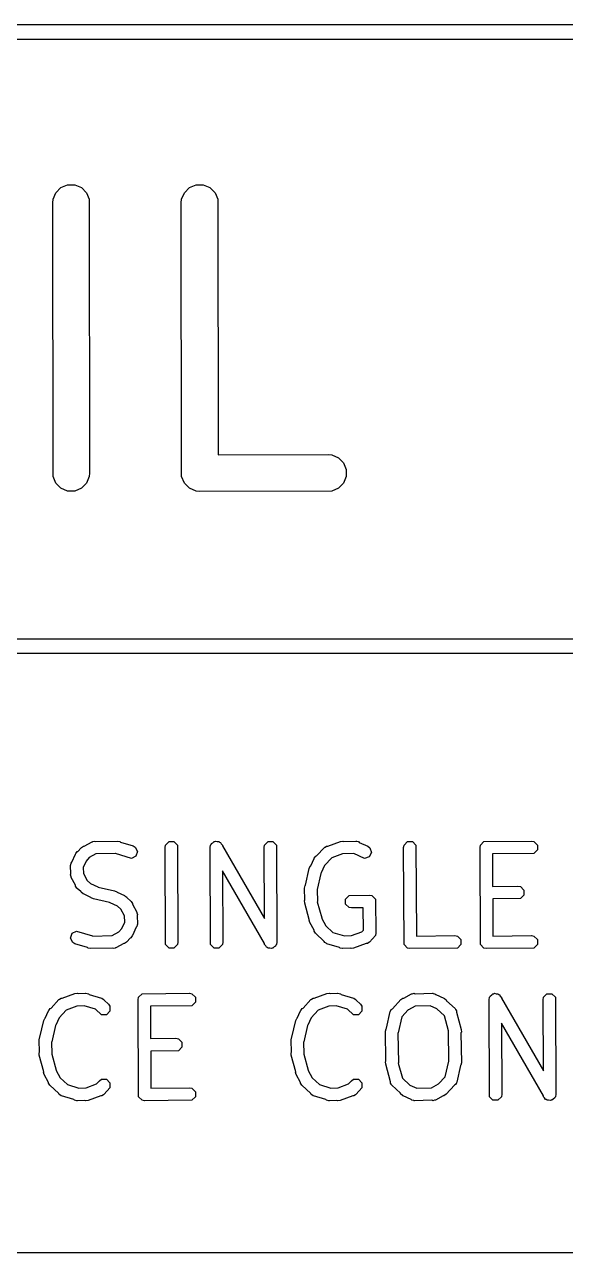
# Model space of a CAD drawing. Extents: x 138 to 258, y -115 to -93.
# Drawn here: x 242.79 to 247.27, y -103.04 to -92.88 of the extents above; entities that cross this region are included whole.
import ezdxf

# ---------------------------------------------------------------- set-up
doc = ezdxf.new("R2010")
doc.units = 0
doc.layers.add('BLACK', color=7, linetype='CONTINUOUS')

msp = doc.modelspace()

# ---------------------------------------------------------------- linework, layer by layer
at = {"layer": 'BLACK', "linetype": 'CONTINUOUS'}
for p, q in [((164.0343, -92.879934), (258.0386, -92.8751)), ((257.975155, -92.99727), (164.117349, -93.002096)), ((243.029877, -94.321272), (243.052633, -94.266335)), ((243.052633, -94.266335), (243.09468, -94.224288)), ((243.09468, -94.224288), (243.149617, -94.201532)), ((243.149617, -94.201532), (243.209081, -94.201532)), ((243.209081, -94.201532), (243.264018, -94.224288)), ((243.264018, -94.224288), (243.306065, -94.266335)), ((243.306065, -94.266335), (243.328821, -94.321272)), ((244.094258, -94.321272), (244.117014, -94.266335)), ((244.117014, -94.266335), (244.159061, -94.224288)), ((244.159061, -94.224288), (244.213998, -94.201532)), ((244.213998, -94.201532), (244.273462, -94.201532)), ((244.273462, -94.201532), (244.328399, -94.224288)), ((244.328399, -94.224288), (244.370446, -94.266335)), ((244.370446, -94.266335), (244.393202, -94.321272)), ((243.026949, -94.351004), (243.029877, -94.321272)), ((243.029877, -96.615936), (243.026949, -94.351004)), ((243.328821, -94.321272), (243.331749, -96.586204)), ((244.09133, -94.351004), (244.094258, -94.321272)), ((244.094258, -96.615936), (244.09133, -94.351004)), ((244.393202, -94.321272), (244.395936, -96.436245)), ((244.395936, -96.436245), (245.308111, -96.433804)), ((245.308111, -96.433804), (245.337843, -96.436732)), ((245.337843, -96.436732), (245.39278, -96.459488)), ((245.39278, -96.459488), (245.434827, -96.501535)), ((245.434827, -96.501535), (245.457583, -96.556472)), ((243.052633, -96.670873), (243.029877, -96.615936)), ((243.328821, -96.615936), (243.306065, -96.670873)), ((243.331749, -96.586204), (243.328821, -96.615936)), ((244.117014, -96.670873), (244.094258, -96.615936)), ((245.457583, -96.615936), (245.434827, -96.670873)), ((245.457583, -96.556472), (245.457583, -96.615936)), ((243.09468, -96.71292), (243.052633, -96.670873)), ((243.149617, -96.735676), (243.09468, -96.71292)), ((243.264018, -96.71292), (243.209081, -96.735676)), ((243.306065, -96.670873), (243.264018, -96.71292)), ((244.159061, -96.71292), (244.117014, -96.670873)), ((244.213998, -96.735676), (244.159061, -96.71292)), ((245.39278, -96.71292), (245.337843, -96.735676)), ((245.434827, -96.670873), (245.39278, -96.71292)), ((243.209081, -96.735676), (243.149617, -96.735676)), ((244.24373, -96.738604), (244.213998, -96.735676)), ((245.337843, -96.735676), (244.24373, -96.738604)), ((236.472845, -97.959923), (257.97985, -97.955113)), ((257.975155, -98.077285), (236.507291, -98.082086)), ((243.26456, -99.685036), (243.281864, -99.673473)), ((243.281864, -99.673473), (243.288041, -99.673473)), ((243.288041, -99.673473), (243.352928, -99.637791)), ((243.352928, -99.637791), (243.355505, -99.637085)), ((243.355505, -99.637085), (243.356371, -99.63622)), ((243.356371, -99.63622), (243.358841, -99.636171)), ((243.358841, -99.636171), (243.373001, -99.632294)), ((243.373001, -99.632294), (243.383198, -99.635693)), ((243.383198, -99.635693), (243.56305, -99.63216)), ((243.56305, -99.63216), (243.583462, -99.63622)), ((243.583462, -99.63622), (243.588263, -99.641021)), ((243.588263, -99.641021), (243.691677, -99.67215)), ((243.691677, -99.67215), (243.709758, -99.682457)), ((243.95675, -99.6855), (243.96081, -99.665088)), ((243.96081, -99.665088), (243.989678, -99.63622)), ((243.989678, -99.63622), (244.030502, -99.63622)), ((244.030502, -99.63622), (244.05937, -99.665088)), ((244.05937, -99.665088), (244.06343, -100.46782)), ((244.329283, -99.6855), (244.333343, -99.665088)), ((244.333343, -99.665088), (244.338523, -99.659907)), ((244.338523, -99.659907), (244.340451, -99.65284)), ((244.340451, -99.65284), (244.352444, -99.645986)), ((244.352444, -99.645986), (244.362211, -99.63622)), ((244.362211, -99.63622), (244.369536, -99.63622)), ((244.369536, -99.63622), (244.375896, -99.632586)), ((244.375896, -99.632586), (244.389221, -99.63622)), ((244.389221, -99.63622), (244.403035, -99.63622)), ((244.403035, -99.63622), (244.408215, -99.6414)), ((244.408215, -99.6414), (244.415283, -99.643328)), ((244.415283, -99.643328), (244.422302, -99.655487)), ((244.422302, -99.655487), (244.431903, -99.665088)), ((244.431903, -99.665088), (244.431938, -99.672179)), ((244.431938, -99.672179), (244.779298, -100.27389)), ((244.776323, -99.6855), (244.780383, -99.665088)), ((244.780383, -99.665088), (244.809251, -99.63622)), ((244.809251, -99.63622), (244.850075, -99.63622)), ((244.850075, -99.63622), (244.878943, -99.665088)), ((244.878943, -99.665088), (244.883003, -100.46782)), ((245.279008, -99.682457), (245.281422, -99.681572)), ((245.281422, -99.681572), (245.293543, -99.673474)), ((245.293543, -99.673474), (245.303532, -99.673473)), ((245.303532, -99.673473), (245.408848, -99.634897)), ((245.408848, -99.634897), (245.429497, -99.632294)), ((245.429497, -99.632294), (245.435494, -99.635292)), ((245.435494, -99.635292), (245.537476, -99.63216)), ((245.537476, -99.63216), (245.540095, -99.632681)), ((245.540095, -99.632681), (245.541257, -99.632294)), ((245.541257, -99.632294), (245.543698, -99.633397)), ((245.543698, -99.633397), (245.557888, -99.63622)), ((245.557888, -99.63622), (245.564441, -99.642773)), ((245.564441, -99.642773), (245.635837, -99.675044)), ((245.635837, -99.675044), (245.652278, -99.687804)), ((245.931176, -99.6855), (245.935236, -99.665088)), ((245.935236, -99.665088), (245.964104, -99.63622)), ((245.964104, -99.63622), (246.004928, -99.63622)), ((246.004928, -99.63622), (246.033796, -99.665088)), ((246.033796, -99.665088), (246.037602, -100.41778)), ((246.564483, -99.6855), (246.568543, -99.665088)), ((246.568543, -99.665088), (246.597411, -99.63622)), ((246.597411, -99.63622), (246.990357, -99.63216)), ((246.990357, -99.63216), (247.010769, -99.63622)), ((247.010769, -99.63622), (247.039637, -99.665088)), ((247.039637, -99.665088), (247.039637, -99.705912)), ((243.185042, -99.807548), (243.215743, -99.739628)), ((243.215743, -99.739594), (243.215774, -99.739558)), ((243.215743, -99.739628), (243.215743, -99.739594)), ((243.215774, -99.739558), (243.217314, -99.736153)), ((243.217314, -99.736153), (243.230074, -99.719711)), ((243.230074, -99.719711), (243.235004, -99.718067)), ((243.235004, -99.718067), (243.26192, -99.687986)), ((243.26192, -99.687986), (243.261981, -99.687804)), ((243.261981, -99.687804), (243.262182, -99.687693)), ((243.262182, -99.687693), (243.26456, -99.685036)), ((243.328104, -99.769376), (243.303043, -99.797384)), ((243.383889, -99.7387), (243.328104, -99.769376)), ((243.545181, -99.735531), (243.383889, -99.7387)), ((243.546183, -99.736103), (243.545181, -99.735531)), ((243.678591, -99.775959), (243.546183, -99.736103)), ((243.715106, -99.757701), (243.678591, -99.775959)), ((243.709758, -99.682457), (243.728016, -99.718972)), ((243.728016, -99.718972), (243.715106, -99.757701)), ((243.96081, -100.488232), (243.95675, -99.6855)), ((244.333343, -100.488232), (244.329283, -99.6855)), ((244.779298, -100.27389), (244.776323, -99.6855)), ((245.162488, -99.838121), (245.19017, -99.776882)), ((245.19017, -99.776848), (245.1902, -99.776815)), ((245.19017, -99.776882), (245.19017, -99.776848)), ((245.1902, -99.776815), (245.191742, -99.773405)), ((245.191742, -99.773405), (245.204502, -99.756964)), ((245.204502, -99.756964), (245.210768, -99.754875)), ((245.210768, -99.754875), (245.276239, -99.685036)), ((245.276239, -99.685036), (245.27846, -99.683551)), ((245.337084, -99.771062), (245.277456, -99.834667)), ((245.27846, -99.683551), (245.279008, -99.682457)), ((245.425286, -99.738754), (245.337084, -99.771062)), ((245.425716, -99.73884), (245.425286, -99.738754)), ((245.519693, -99.735953), (245.425716, -99.73884)), ((245.608202, -99.775959), (245.519693, -99.735953)), ((245.646932, -99.763048), (245.608202, -99.775959)), ((245.665189, -99.726534), (245.646932, -99.763048)), ((245.652278, -99.687804), (245.665189, -99.726534)), ((245.935236, -100.488232), (245.931176, -99.6855)), ((246.568543, -100.488232), (246.564483, -99.6855)), ((247.010769, -99.73478), (246.667473, -99.738327)), ((246.667473, -99.738327), (246.668835, -100.007721)), ((247.039637, -99.705912), (247.010769, -99.73478)), ((243.17443, -99.834513), (243.174951, -99.831892)), ((243.177413, -99.904253), (243.17443, -99.834513)), ((243.174564, -99.830731), (243.175668, -99.828288)), ((243.174951, -99.831892), (243.174564, -99.830731)), ((243.175668, -99.828288), (243.17849, -99.814101)), ((243.17849, -99.814101), (243.185042, -99.807548)), ((243.303043, -99.797384), (243.278643, -99.851365)), ((243.278643, -99.851365), (243.280792, -99.90159)), ((244.780347, -100.48114), (244.432987, -99.879429)), ((244.432987, -99.879429), (244.435963, -100.46782)), ((245.119393, -99.996637), (245.150449, -99.85883)), ((245.150449, -99.85883), (245.159338, -99.840012)), ((245.159338, -99.840012), (245.162488, -99.838121)), ((245.277456, -99.834667), (245.249905, -99.895622)), ((243.174564, -99.912801), (243.177413, -99.904253)), ((243.178373, -99.926712), (243.174564, -99.912801)), ((243.17849, -99.929432), (243.178373, -99.926712)), ((243.179355, -99.930297), (243.17849, -99.929432)), ((243.180061, -99.932874), (243.179355, -99.930297)), ((243.215743, -99.997762), (243.180061, -99.932874)), ((243.280792, -99.90159), (243.311646, -99.957699)), ((243.311646, -99.957699), (243.339655, -99.982759)), ((243.339655, -99.982759), (243.400637, -100.010324)), ((245.246953, -99.899425), (245.21669, -100.033717)), ((245.249905, -99.895622), (245.246953, -99.899425)), ((243.215744, -100.00394), (243.215743, -99.997762)), ((243.227306, -100.021245), (243.215744, -100.00394)), ((243.229965, -100.023624), (243.227306, -100.021245)), ((243.230074, -100.023822), (243.229965, -100.023624)), ((243.230252, -100.023881), (243.230074, -100.023822)), ((243.260337, -100.050799), (243.230252, -100.023881)), ((243.261981, -100.055729), (243.260337, -100.050799)), ((243.278423, -100.068489), (243.261981, -100.055729)), ((243.28183, -100.070029), (243.278423, -100.068489)), ((243.281865, -100.07006), (243.28183, -100.070029)), ((243.281898, -100.070059), (243.281865, -100.07006)), ((243.343137, -100.09774), (243.281898, -100.070059)), ((243.400637, -100.010324), (243.40444, -100.013275)), ((243.40444, -100.013275), (243.538734, -100.04354)), ((243.538734, -100.04354), (243.557552, -100.052429)), ((243.557552, -100.052429), (243.559442, -100.055579)), ((243.559442, -100.055579), (243.620681, -100.08326)), ((243.620681, -100.08326), (243.620715, -100.08326)), ((243.620715, -100.08326), (243.620749, -100.08329)), ((243.620749, -100.08329), (243.624157, -100.084831)), ((243.624157, -100.084831), (243.640599, -100.097591)), ((245.111603, -100.02078), (245.115663, -100.000368)), ((245.114667, -100.12055), (245.111603, -100.02078)), ((245.115663, -100.000368), (245.119393, -99.996637)), ((245.21669, -100.033717), (245.215335, -100.036584)), ((245.215335, -100.036584), (245.218283, -100.13254)), ((245.450943, -100.112128), (245.479811, -100.08326)), ((245.479811, -100.08326), (245.649236, -100.0792)), ((245.649236, -100.0792), (245.669648, -100.08326)), ((245.669648, -100.08326), (245.698516, -100.112128)), ((246.668835, -100.007721), (246.878597, -100.004693)), ((246.878597, -100.004693), (246.899009, -100.008753)), ((246.899009, -100.008753), (246.927877, -100.037621)), ((246.927877, -100.078445), (246.899009, -100.107313)), ((246.927877, -100.037621), (246.927877, -100.078445)), ((243.345028, -100.100891), (243.343137, -100.09774)), ((243.363846, -100.10978), (243.345028, -100.100891)), ((243.498139, -100.140044), (243.363846, -100.10978)), ((243.501943, -100.142996), (243.498139, -100.140044)), ((243.562922, -100.170559), (243.501943, -100.142996)), ((243.590933, -100.195621), (243.562922, -100.170559)), ((243.640599, -100.097591), (243.642242, -100.102521)), ((243.642242, -100.102521), (243.672323, -100.129436)), ((243.672323, -100.129436), (243.672506, -100.129497)), ((243.672506, -100.129497), (243.672616, -100.129698)), ((243.672616, -100.129698), (243.675273, -100.132075)), ((243.675273, -100.132075), (243.686836, -100.149379)), ((243.686836, -100.149379), (243.686836, -100.155556)), ((243.686836, -100.155556), (243.722519, -100.220446)), ((245.112184, -100.12469), (245.114667, -100.12055)), ((245.113196, -100.145477), (245.112184, -100.12469)), ((245.150446, -100.280966), (245.113196, -100.145477)), ((245.218283, -100.13254), (245.217547, -100.136236)), ((245.217547, -100.136236), (245.253943, -100.268616)), ((245.450943, -100.152952), (245.450943, -100.112128)), ((245.479811, -100.18182), (245.450943, -100.152952)), ((245.500223, -100.18588), (245.479811, -100.18182)), ((245.596632, -100.183569), (245.500223, -100.18588)), ((245.599313, -100.369237), (245.596632, -100.183569)), ((245.698516, -100.112128), (245.702576, -100.393313)), ((246.899009, -100.107313), (246.669356, -100.110628)), ((246.669356, -100.110628), (246.670909, -100.41778)), ((243.621787, -100.251729), (243.590933, -100.195621)), ((243.623936, -100.301954), (243.621787, -100.251729)), ((243.722519, -100.220446), (243.723224, -100.223022)), ((243.723224, -100.223022), (243.72409, -100.223888)), ((243.72409, -100.223888), (243.724206, -100.226607)), ((243.724206, -100.226607), (243.728016, -100.240519)), ((243.728016, -100.240519), (243.725166, -100.249065)), ((243.725166, -100.249065), (243.72815, -100.318807)), ((245.14899, -100.285335), (245.150446, -100.280966)), ((245.154487, -100.305408), (245.14899, -100.285335)), ((245.253943, -100.268616), (245.254113, -100.272113)), ((245.254113, -100.272113), (245.287159, -100.332206)), ((243.187474, -100.395619), (243.223989, -100.377361)), ((243.223989, -100.377361), (243.356397, -100.417217)), ((243.51869, -100.414619), (243.574476, -100.383942)), ((243.574476, -100.383942), (243.599536, -100.355935)), ((243.599536, -100.355935), (243.623936, -100.301954)), ((243.717537, -100.345771), (243.686837, -100.413691)), ((243.72409, -100.339219), (243.717537, -100.345771)), ((243.726911, -100.325031), (243.72409, -100.339219)), ((243.728016, -100.322589), (243.726911, -100.325031)), ((243.72815, -100.318807), (243.727628, -100.321427)), ((243.727628, -100.321427), (243.728016, -100.322589)), ((245.19017, -100.370294), (245.154487, -100.305408)), ((245.19017, -100.376472), (245.19017, -100.370294)), ((245.201733, -100.393777), (245.19017, -100.376472)), ((245.287159, -100.332206), (245.287219, -100.332425)), ((245.287219, -100.332425), (245.346963, -100.388434)), ((245.346963, -100.388434), (245.441793, -100.416979)), ((245.500652, -100.414565), (245.587083, -100.382905)), ((245.587083, -100.382905), (245.599313, -100.369237)), ((245.702576, -100.393313), (245.698516, -100.413725)), ((243.174564, -100.434348), (243.187474, -100.395619)), ((243.192822, -100.470863), (243.174564, -100.434348)), ((243.210903, -100.48117), (243.192822, -100.470863)), ((243.314316, -100.512298), (243.210903, -100.48117)), ((243.356397, -100.417217), (243.357398, -100.417788)), ((243.357398, -100.417788), (243.51869, -100.414619)), ((243.614538, -100.479847), (243.549651, -100.515529)), ((243.620716, -100.479847), (243.614538, -100.479847)), ((243.63802, -100.468284), (243.620716, -100.479847)), ((243.640397, -100.465626), (243.63802, -100.468284)), ((243.640599, -100.465516), (243.640397, -100.465626)), ((243.640659, -100.465333), (243.640599, -100.465516)), ((243.667575, -100.435252), (243.640659, -100.465333)), ((243.672506, -100.433609), (243.667575, -100.435252)), ((243.685266, -100.417167), (243.672506, -100.433609)), ((243.686805, -100.413761), (243.685266, -100.417167)), ((243.686837, -100.413726), (243.686805, -100.413761)), ((243.686837, -100.413691), (243.686837, -100.413726)), ((243.989678, -100.5171), (243.96081, -100.488232)), ((244.05937, -100.488232), (244.030502, -100.5171)), ((244.06343, -100.46782), (244.05937, -100.488232)), ((244.362211, -100.5171), (244.333343, -100.488232)), ((244.431903, -100.488232), (244.403035, -100.5171)), ((244.435963, -100.46782), (244.431903, -100.488232)), ((244.780383, -100.488232), (244.780347, -100.48114)), ((244.789983, -100.497832), (244.780383, -100.488232)), ((244.873762, -100.493412), (244.871835, -100.50048)), ((244.878943, -100.488232), (244.873762, -100.493412)), ((244.883003, -100.46782), (244.878943, -100.488232)), ((245.274637, -100.462123), (245.201733, -100.393777)), ((245.279008, -100.470863), (245.274637, -100.462123)), ((245.291644, -100.478066), (245.279008, -100.470863)), ((245.293543, -100.479846), (245.291644, -100.478066)), ((245.294766, -100.479846), (245.293543, -100.479846)), ((245.297089, -100.48117), (245.294766, -100.479846)), ((245.400502, -100.512298), (245.297089, -100.48117)), ((245.441793, -100.416979), (245.500223, -100.41448)), ((245.500223, -100.41448), (245.500652, -100.414565)), ((245.622406, -100.479846), (245.51709, -100.518423)), ((245.632396, -100.479846), (245.622406, -100.479846)), ((245.644518, -100.471746), (245.632396, -100.479846)), ((245.646931, -100.470863), (245.644518, -100.471746)), ((245.647477, -100.469769), (245.646931, -100.470863)), ((245.649701, -100.468284), (245.647477, -100.469769)), ((245.698516, -100.413725), (245.649701, -100.468284)), ((245.964104, -100.5171), (245.935236, -100.488232)), ((246.037602, -100.41778), (246.35705, -100.41448)), ((246.35705, -100.41448), (246.377462, -100.41854)), ((246.377462, -100.41854), (246.40633, -100.447408)), ((246.40633, -100.488232), (246.377462, -100.5171)), ((246.40633, -100.447408), (246.40633, -100.488232)), ((246.597411, -100.5171), (246.568543, -100.488232)), ((246.670909, -100.41778), (246.990357, -100.41448)), ((246.990357, -100.41448), (247.010769, -100.41854)), ((247.010769, -100.41854), (247.039637, -100.447408)), ((247.039637, -100.488232), (247.010769, -100.5171)), ((247.039637, -100.447408), (247.039637, -100.488232)), ((243.319118, -100.5171), (243.314316, -100.512298)), ((243.33953, -100.52116), (243.319118, -100.5171)), ((243.519381, -100.517626), (243.33953, -100.52116)), ((243.529579, -100.521026), (243.519381, -100.517626)), ((243.543737, -100.517148), (243.529579, -100.521026)), ((243.546209, -100.5171), (243.543737, -100.517148)), ((243.547074, -100.516234), (243.546209, -100.5171)), ((243.549651, -100.515529), (243.547074, -100.516234)), ((244.030502, -100.5171), (243.989678, -100.5171)), ((244.403035, -100.5171), (244.362211, -100.5171)), ((244.797003, -100.509992), (244.789983, -100.497832)), ((244.80407, -100.511919), (244.797003, -100.509992)), ((244.809251, -100.5171), (244.80407, -100.511919)), ((244.823065, -100.5171), (244.809251, -100.5171)), ((244.83639, -100.520734), (244.823065, -100.5171)), ((244.84275, -100.5171), (244.83639, -100.520734)), ((244.850075, -100.5171), (244.84275, -100.5171)), ((244.859841, -100.507333), (244.850075, -100.5171)), ((244.871835, -100.50048), (244.859841, -100.507333)), ((245.405304, -100.5171), (245.400502, -100.512298)), ((245.425716, -100.52116), (245.405304, -100.5171)), ((245.429416, -100.521001), (245.425716, -100.52116)), ((245.429497, -100.521026), (245.429416, -100.521001)), ((245.429557, -100.520995), (245.429497, -100.521026)), ((245.491115, -100.518362), (245.429557, -100.520995)), ((245.496442, -100.521026), (245.491115, -100.518362)), ((245.51709, -100.518423), (245.496442, -100.521026)), ((245.984516, -100.52116), (245.964104, -100.5171)), ((246.377462, -100.5171), (245.984516, -100.52116)), ((246.617823, -100.52116), (246.597411, -100.5171)), ((247.010769, -100.5171), (246.617823, -100.52116)), ((243.105585, -100.932964), (243.210901, -100.894388)), ((243.210901, -100.894388), (243.23155, -100.891785)), ((243.23155, -100.891785), (243.236876, -100.894448)), ((243.236876, -100.894448), (243.298434, -100.891815)), ((243.298434, -100.891815), (243.298495, -100.891785)), ((243.298495, -100.891785), (243.298575, -100.891809)), ((243.298575, -100.891809), (243.302276, -100.891651)), ((243.302276, -100.891651), (243.322688, -100.895711)), ((243.322688, -100.895711), (243.327489, -100.900512)), ((243.327489, -100.900512), (243.430903, -100.931641)), ((243.737289, -100.924579), (243.766157, -100.895711)), ((243.766157, -100.895711), (244.159103, -100.891651)), ((244.159103, -100.891651), (244.179515, -100.895711)), ((244.179515, -100.895711), (244.208383, -100.924579)), ((245.191771, -100.932964), (245.297087, -100.894388)), ((245.297087, -100.894388), (245.317736, -100.891785)), ((245.317736, -100.891785), (245.323062, -100.894448)), ((245.323062, -100.894448), (245.38462, -100.891815)), ((245.38462, -100.891815), (245.384681, -100.891785)), ((245.384681, -100.891785), (245.384761, -100.891809)), ((245.384761, -100.891809), (245.388462, -100.891651)), ((245.388462, -100.891651), (245.408874, -100.895711)), ((245.408874, -100.895711), (245.413675, -100.900512)), ((245.413675, -100.900512), (245.517089, -100.931641)), ((245.933027, -100.932964), (245.997915, -100.897282)), ((245.997915, -100.897282), (246.000491, -100.896576)), ((246.000491, -100.896576), (246.001357, -100.895711)), ((246.001357, -100.895711), (246.003871, -100.89565)), ((246.003871, -100.89565), (246.017988, -100.891785)), ((246.017988, -100.891785), (246.027859, -100.895075)), ((246.027859, -100.895075), (246.170782, -100.891651)), ((246.170782, -100.891651), (246.173401, -100.892172)), ((246.173401, -100.892172), (246.174563, -100.891785)), ((246.174563, -100.891785), (246.177004, -100.892888)), ((246.177004, -100.892888), (246.191194, -100.895711)), ((246.191194, -100.895711), (246.197747, -100.902264)), ((246.662149, -100.905477), (246.671916, -100.895711)), ((246.671916, -100.895711), (246.679241, -100.895711)), ((246.679241, -100.895711), (246.685601, -100.892077)), ((246.685601, -100.892077), (246.698926, -100.895711)), ((246.698926, -100.895711), (246.71274, -100.895711)), ((246.71274, -100.895711), (246.71792, -100.900891)), ((246.71792, -100.900891), (246.724988, -100.902819)), ((247.090088, -100.924579), (247.118956, -100.895711)), ((247.118956, -100.895711), (247.15978, -100.895711)), ((247.15978, -100.895711), (247.188648, -100.924579)), ((243.012821, -101.014366), (243.078292, -100.944527)), ((243.078292, -100.944527), (243.080513, -100.943042)), ((243.080513, -100.943042), (243.081061, -100.941948)), ((243.081061, -100.941948), (243.083475, -100.941063)), ((243.083475, -100.941063), (243.095596, -100.932965)), ((243.095596, -100.932965), (243.105585, -100.932964)), ((243.227339, -100.998245), (243.139137, -101.030553)), ((243.227769, -100.998331), (243.227339, -100.998245)), ((243.286198, -100.995831), (243.227769, -100.998331)), ((243.381366, -101.024477), (243.286198, -100.995831)), ((243.430903, -100.931641), (243.433225, -100.932964)), ((243.433225, -100.932964), (243.434449, -100.932965)), ((243.434449, -100.932965), (243.436596, -100.934886)), ((243.436596, -100.934886), (243.448984, -100.941948)), ((243.448984, -100.941948), (243.452623, -100.949227)), ((243.452623, -100.949227), (243.489006, -100.981781)), ((243.489006, -100.981781), (243.500569, -100.999086)), ((243.500569, -100.999086), (243.500568, -101.039911)), ((243.733229, -100.944991), (243.737289, -100.924579)), ((243.737289, -101.747723), (243.733229, -100.944991)), ((244.179515, -100.994271), (243.836219, -100.997818)), ((243.836219, -100.997818), (243.837581, -101.267212)), ((244.208383, -100.965403), (244.179515, -100.994271)), ((244.208383, -100.924579), (244.208383, -100.965403)), ((245.099007, -101.014366), (245.164478, -100.944527)), ((245.164478, -100.944527), (245.166699, -100.943042)), ((245.166699, -100.943042), (245.167247, -100.941948)), ((245.167247, -100.941948), (245.169661, -100.941063)), ((245.169661, -100.941063), (245.181782, -100.932965)), ((245.181782, -100.932965), (245.191771, -100.932964)), ((245.313525, -100.998245), (245.225323, -101.030553)), ((245.313955, -100.998331), (245.313525, -100.998245)), ((245.372384, -100.995831), (245.313955, -100.998331)), ((245.467552, -101.024477), (245.372384, -100.995831)), ((245.517089, -100.931641), (245.519411, -100.932964)), ((245.519411, -100.932964), (245.520635, -100.932965)), ((245.520635, -100.932965), (245.522782, -100.934886)), ((245.522782, -100.934886), (245.53517, -100.941948)), ((245.53517, -100.941948), (245.538809, -100.949227)), ((245.538809, -100.949227), (245.575192, -100.981781)), ((245.575192, -100.981781), (245.586755, -100.999086)), ((245.586755, -100.999086), (245.586754, -101.039911)), ((245.83952, -101.019221), (245.909545, -100.944527)), ((245.909545, -100.944527), (245.926849, -100.932964)), ((245.926849, -100.932964), (245.933027, -100.932964)), ((246.028932, -100.998159), (245.971116, -101.029953)), ((246.152457, -100.995199), (246.028932, -100.998159)), ((246.20788, -101.02025), (246.152457, -100.995199)), ((246.197747, -100.902264), (246.265667, -100.932964)), ((246.265667, -100.932964), (246.265702, -100.932964)), ((246.265702, -100.932964), (246.265734, -100.932994)), ((246.265734, -100.932994), (246.269143, -100.934535)), ((246.269143, -100.934535), (246.285584, -100.947295)), ((246.285584, -100.947295), (246.287672, -100.953561)), ((246.287672, -100.953561), (246.357512, -101.019034)), ((246.638988, -100.944991), (246.643048, -100.924579)), ((246.643048, -101.747723), (246.638988, -100.944991)), ((246.643048, -100.924579), (246.648228, -100.919398)), ((246.648228, -100.919398), (246.650156, -100.912331)), ((246.650156, -100.912331), (246.662149, -100.905477)), ((246.724988, -100.902819), (246.732007, -100.914978)), ((246.732007, -100.914978), (246.741608, -100.924579)), ((246.741608, -100.924579), (246.741643, -100.93167)), ((246.741643, -100.93167), (247.089003, -101.533381)), ((247.086028, -100.944991), (247.090088, -100.924579)), ((247.089003, -101.533381), (247.086028, -100.944991)), ((247.188648, -100.924579), (247.192708, -101.727311)), ((242.952502, -101.118321), (242.961391, -101.099503)), ((242.961391, -101.099503), (242.964541, -101.097612)), ((242.964541, -101.097612), (242.992223, -101.036373)), ((242.992223, -101.036339), (242.992253, -101.036306)), ((242.992223, -101.036373), (242.992223, -101.036339)), ((242.992253, -101.036306), (242.993795, -101.032896)), ((242.993795, -101.032896), (243.006555, -101.016455)), ((243.006555, -101.016455), (243.012821, -101.014366)), ((243.079509, -101.094158), (243.051958, -101.155113)), ((243.139137, -101.030553), (243.079509, -101.094158)), ((243.430875, -101.068777), (243.381366, -101.024477)), ((243.471701, -101.068778), (243.430875, -101.068777)), ((243.500568, -101.039911), (243.471701, -101.068778)), ((245.038688, -101.118321), (245.047577, -101.099503)), ((245.047577, -101.099503), (245.050727, -101.097612)), ((245.050727, -101.097612), (245.078409, -101.036373)), ((245.078409, -101.036339), (245.078439, -101.036306)), ((245.078409, -101.036373), (245.078409, -101.036339)), ((245.078439, -101.036306), (245.079981, -101.032896)), ((245.079981, -101.032896), (245.092741, -101.016455)), ((245.092741, -101.016455), (245.099007, -101.014366)), ((245.165695, -101.094158), (245.138144, -101.155113)), ((245.225323, -101.030553), (245.165695, -101.094158)), ((245.517061, -101.068777), (245.467552, -101.024477)), ((245.557887, -101.068778), (245.517061, -101.068777)), ((245.586754, -101.039911), (245.557887, -101.068778)), ((245.789952, -101.181621), (245.821008, -101.043814)), ((245.821008, -101.043814), (245.823475, -101.038591)), ((245.823475, -101.036338), (245.82562, -101.034049)), ((245.823475, -101.038591), (245.823475, -101.036338)), ((245.82562, -101.034049), (245.829897, -101.024996)), ((245.829897, -101.024996), (245.83952, -101.019221)), ((245.916755, -101.087764), (245.887249, -101.218701)), ((245.970896, -101.030013), (245.916755, -101.087764)), ((245.971116, -101.029953), (245.970896, -101.030013)), ((246.270628, -101.079074), (246.20788, -101.02025)), ((246.304444, -101.202067), (246.270628, -101.079074)), ((246.357512, -101.019034), (246.360721, -101.023837)), ((246.360721, -101.023837), (246.362653, -101.024996)), ((246.362653, -101.024996), (246.363461, -101.027937)), ((246.363461, -101.027937), (246.369075, -101.036338)), ((246.369075, -101.036338), (246.369074, -101.048352)), ((246.369074, -101.048352), (246.408796, -101.192827)), ((242.921446, -101.256128), (242.952502, -101.118321)), ((243.049006, -101.158916), (243.018743, -101.293208)), ((243.051958, -101.155113), (243.049006, -101.158916)), ((245.007632, -101.256128), (245.038688, -101.118321)), ((245.135192, -101.158916), (245.104929, -101.293208)), ((245.138144, -101.155113), (245.135192, -101.158916)), ((245.782162, -101.205764), (245.786222, -101.185352)), ((245.785741, -101.453689), (245.782162, -101.205764)), ((245.786222, -101.185352), (245.789952, -101.181621)), ((246.303709, -101.205764), (246.304444, -101.202067)), ((246.307228, -101.449522), (246.303709, -101.205764)), ((246.408796, -101.192827), (246.409808, -101.213614)), ((247.090052, -101.740631), (246.742692, -101.13892)), ((246.742692, -101.13892), (246.745668, -101.727311)), ((242.913656, -101.280271), (242.917716, -101.259859)), ((242.91672, -101.380041), (242.913656, -101.280271)), ((242.917716, -101.259859), (242.921446, -101.256128)), ((243.018743, -101.293208), (243.017388, -101.296075)), ((243.017388, -101.296075), (243.020336, -101.392031)), ((243.837581, -101.267212), (244.047343, -101.264184)), ((244.047343, -101.264184), (244.067755, -101.268244)), ((244.067755, -101.268244), (244.096623, -101.297112)), ((244.096623, -101.297112), (244.096623, -101.337936)), ((244.999842, -101.280271), (245.003902, -101.259859)), ((245.002906, -101.380041), (244.999842, -101.280271)), ((245.003902, -101.259859), (245.007632, -101.256128)), ((245.104929, -101.293208), (245.103574, -101.296075)), ((245.103574, -101.296075), (245.106522, -101.392031)), ((245.887249, -101.218701), (245.885322, -101.222779)), ((245.885322, -101.222779), (245.888842, -101.466538)), ((246.409808, -101.213614), (246.406809, -101.218612)), ((246.406809, -101.218612), (246.410389, -101.466538)), ((242.914237, -101.384181), (242.91672, -101.380041)), ((242.915249, -101.404968), (242.914237, -101.384181)), ((242.952499, -101.540457), (242.915249, -101.404968)), ((243.020336, -101.392031), (243.0196, -101.395727)), ((243.0196, -101.395727), (243.055996, -101.528107)), ((244.067755, -101.366804), (243.838102, -101.370119)), ((243.838102, -101.370119), (243.839655, -101.677271)), ((244.096623, -101.337936), (244.067755, -101.366804)), ((245.000423, -101.384181), (245.002906, -101.380041)), ((245.001435, -101.404968), (245.000423, -101.384181)), ((245.038685, -101.540457), (245.001435, -101.404968)), ((245.106522, -101.392031), (245.105786, -101.395727)), ((245.105786, -101.395727), (245.142182, -101.528107)), ((245.782743, -101.458688), (245.785741, -101.453689)), ((245.783755, -101.479475), (245.782743, -101.458688)), ((245.823475, -101.623947), (245.783755, -101.479475)), ((245.888842, -101.466538), (245.888106, -101.470234)), ((245.888106, -101.470234), (245.92192, -101.593226)), ((246.275794, -101.584536), (246.305302, -101.453601)), ((246.305302, -101.453601), (246.307228, -101.449522)), ((246.402598, -101.49068), (246.371542, -101.628488)), ((246.406329, -101.48695), (246.402598, -101.49068)), ((246.410389, -101.466538), (246.406329, -101.48695)), ((242.951043, -101.544826), (242.952499, -101.540457)), ((242.95654, -101.564899), (242.951043, -101.544826)), ((242.992223, -101.629785), (242.95654, -101.564899)), ((243.055996, -101.528107), (243.056166, -101.531604)), ((243.056166, -101.531604), (243.089212, -101.591697)), ((243.089212, -101.591697), (243.089272, -101.591916)), ((243.089272, -101.591916), (243.149016, -101.647925)), ((243.413571, -101.615088), (243.430875, -101.603525)), ((243.430875, -101.603525), (243.471701, -101.603524)), ((243.471701, -101.603524), (243.500568, -101.632391)), ((245.037229, -101.544826), (245.038685, -101.540457)), ((245.042726, -101.564899), (245.037229, -101.544826)), ((245.078409, -101.629785), (245.042726, -101.564899)), ((245.142182, -101.528107), (245.142352, -101.531604)), ((245.142352, -101.531604), (245.175398, -101.591697)), ((245.175398, -101.591697), (245.175458, -101.591916)), ((245.175458, -101.591916), (245.235202, -101.647925)), ((245.499757, -101.615088), (245.517061, -101.603525)), ((245.517061, -101.603525), (245.557887, -101.603524)), ((245.557887, -101.603524), (245.586754, -101.632391)), ((245.92192, -101.593226), (245.98467, -101.652051)), ((246.221655, -101.642288), (246.275794, -101.584536)), ((242.992223, -101.635963), (242.992223, -101.629785)), ((243.003786, -101.653268), (242.992223, -101.635963)), ((243.07669, -101.721614), (243.003786, -101.653268)), ((243.149016, -101.647925), (243.243846, -101.67647)), ((243.243846, -101.67647), (243.302276, -101.673971)), ((243.302276, -101.673971), (243.302705, -101.674056)), ((243.302705, -101.674056), (243.389136, -101.642396)), ((243.389136, -101.642396), (243.413571, -101.615088)), ((243.500569, -101.673216), (243.451754, -101.727775)), ((243.500568, -101.632391), (243.500569, -101.673216)), ((243.839655, -101.677271), (244.159103, -101.673971)), ((244.159103, -101.673971), (244.179515, -101.678031)), ((244.179515, -101.678031), (244.208383, -101.706899)), ((244.208383, -101.706899), (244.208383, -101.747723)), ((245.078409, -101.635963), (245.078409, -101.629785)), ((245.089972, -101.653268), (245.078409, -101.635963)), ((245.162876, -101.721614), (245.089972, -101.653268)), ((245.235202, -101.647925), (245.330032, -101.67647)), ((245.330032, -101.67647), (245.388462, -101.673971)), ((245.388462, -101.673971), (245.388891, -101.674056)), ((245.388891, -101.674056), (245.475322, -101.642396)), ((245.475322, -101.642396), (245.499757, -101.615088)), ((245.586755, -101.673216), (245.53794, -101.727775)), ((245.586754, -101.632391), (245.586755, -101.673216)), ((245.823475, -101.635964), (245.823475, -101.623947)), ((245.829088, -101.644364), (245.823475, -101.635964)), ((245.829897, -101.647306), (245.829088, -101.644364)), ((245.831828, -101.648464), (245.829897, -101.647306)), ((245.835038, -101.653268), (245.831828, -101.648464)), ((245.904876, -101.718739), (245.835038, -101.653268)), ((245.98467, -101.652051), (246.040093, -101.677102)), ((246.040093, -101.677102), (246.163617, -101.674142)), ((246.163617, -101.674142), (246.221435, -101.642349)), ((246.221435, -101.642349), (246.221655, -101.642288)), ((246.353029, -101.653079), (246.283006, -101.727775)), ((246.362653, -101.647306), (246.353029, -101.653079)), ((246.366929, -101.638252), (246.362653, -101.647306)), ((246.369075, -101.635964), (246.366929, -101.638252)), ((246.371542, -101.628488), (246.369074, -101.63371)), ((246.369074, -101.63371), (246.369075, -101.635964)), ((243.081061, -101.730354), (243.07669, -101.721614)), ((243.093697, -101.737557), (243.081061, -101.730354)), ((243.095596, -101.739337), (243.093697, -101.737557)), ((243.096819, -101.739337), (243.095596, -101.739337)), ((243.099142, -101.740661), (243.096819, -101.739337)), ((243.202555, -101.771789), (243.099142, -101.740661)), ((243.207357, -101.776591), (243.202555, -101.771789)), ((243.227769, -101.780651), (243.207357, -101.776591)), ((243.231469, -101.780492), (243.227769, -101.780651)), ((243.23155, -101.780517), (243.231469, -101.780492)), ((243.23161, -101.780486), (243.23155, -101.780517)), ((243.293168, -101.777853), (243.23161, -101.780486)), ((243.298495, -101.780517), (243.293168, -101.777853)), ((243.319143, -101.777914), (243.298495, -101.780517)), ((243.424459, -101.739337), (243.319143, -101.777914)), ((243.434449, -101.739337), (243.424459, -101.739337)), ((243.446571, -101.731237), (243.434449, -101.739337)), ((243.448984, -101.730354), (243.446571, -101.731237)), ((243.44953, -101.72926), (243.448984, -101.730354)), ((243.451754, -101.727775), (243.44953, -101.72926)), ((243.766157, -101.776591), (243.737289, -101.747723)), ((243.786569, -101.780651), (243.766157, -101.776591)), ((244.179515, -101.776591), (243.786569, -101.780651)), ((244.208383, -101.747723), (244.179515, -101.776591)), ((245.167247, -101.730354), (245.162876, -101.721614)), ((245.179883, -101.737557), (245.167247, -101.730354)), ((245.181782, -101.739337), (245.179883, -101.737557)), ((245.183005, -101.739337), (245.181782, -101.739337)), ((245.185328, -101.740661), (245.183005, -101.739337)), ((245.288741, -101.771789), (245.185328, -101.740661)), ((245.293543, -101.776591), (245.288741, -101.771789)), ((245.313955, -101.780651), (245.293543, -101.776591)), ((245.317655, -101.780492), (245.313955, -101.780651)), ((245.317736, -101.780517), (245.317655, -101.780492)), ((245.317796, -101.780486), (245.317736, -101.780517)), ((245.379354, -101.777853), (245.317796, -101.780486)), ((245.384681, -101.780517), (245.379354, -101.777853)), ((245.405329, -101.777914), (245.384681, -101.780517)), ((245.510645, -101.739337), (245.405329, -101.777914)), ((245.520635, -101.739337), (245.510645, -101.739337)), ((245.532757, -101.731237), (245.520635, -101.739337)), ((245.53517, -101.730354), (245.532757, -101.731237)), ((245.535716, -101.72926), (245.53517, -101.730354)), ((245.53794, -101.727775), (245.535716, -101.72926)), ((245.906966, -101.725007), (245.904876, -101.718739)), ((245.923408, -101.737767), (245.906966, -101.725007)), ((245.926816, -101.739307), (245.923408, -101.737767)), ((245.926849, -101.739338), (245.926816, -101.739307)), ((245.926884, -101.739338), (245.926849, -101.739338)), ((245.994803, -101.770037), (245.926884, -101.739338)), ((246.001357, -101.776591), (245.994803, -101.770037)), ((246.015546, -101.779413), (246.001357, -101.776591)), ((246.017988, -101.780517), (246.015546, -101.779413)), ((246.019149, -101.780129), (246.017988, -101.780517)), ((246.021769, -101.780651), (246.019149, -101.780129)), ((246.16469, -101.777226), (246.021769, -101.780651)), ((246.174563, -101.780517), (246.16469, -101.777226)), ((246.188679, -101.776651), (246.174563, -101.780517)), ((246.191194, -101.776591), (246.188679, -101.776651)), ((246.192059, -101.775725), (246.191194, -101.776591)), ((246.194636, -101.77502), (246.192059, -101.775725)), ((246.259523, -101.739338), (246.194636, -101.77502)), ((246.265702, -101.739338), (246.259523, -101.739338)), ((246.283006, -101.727775), (246.265702, -101.739338)), ((246.671916, -101.776591), (246.643048, -101.747723)), ((246.71274, -101.776591), (246.671916, -101.776591)), ((246.741608, -101.747723), (246.71274, -101.776591)), ((246.745668, -101.727311), (246.741608, -101.747723)), ((247.090088, -101.747723), (247.090052, -101.740631)), ((247.099688, -101.757323), (247.090088, -101.747723)), ((247.106708, -101.769483), (247.099688, -101.757323)), ((247.113775, -101.77141), (247.106708, -101.769483)), ((247.118956, -101.776591), (247.113775, -101.77141)), ((247.13277, -101.776591), (247.118956, -101.776591)), ((247.146095, -101.780225), (247.13277, -101.776591)), ((247.152455, -101.776591), (247.146095, -101.780225)), ((247.15978, -101.776591), (247.152455, -101.776591)), ((247.169546, -101.766824), (247.15978, -101.776591)), ((247.18154, -101.759971), (247.169546, -101.766824)), ((247.183467, -101.752903), (247.18154, -101.759971)), ((247.188648, -101.747723), (247.183467, -101.752903)), ((247.192708, -101.727311), (247.188648, -101.747723)), ((236.50874, -103.03641), (257.97985, -103.035103))]:
    msp.add_line(p, q, dxfattribs=at)

doc.saveas('drawing.dxf')
